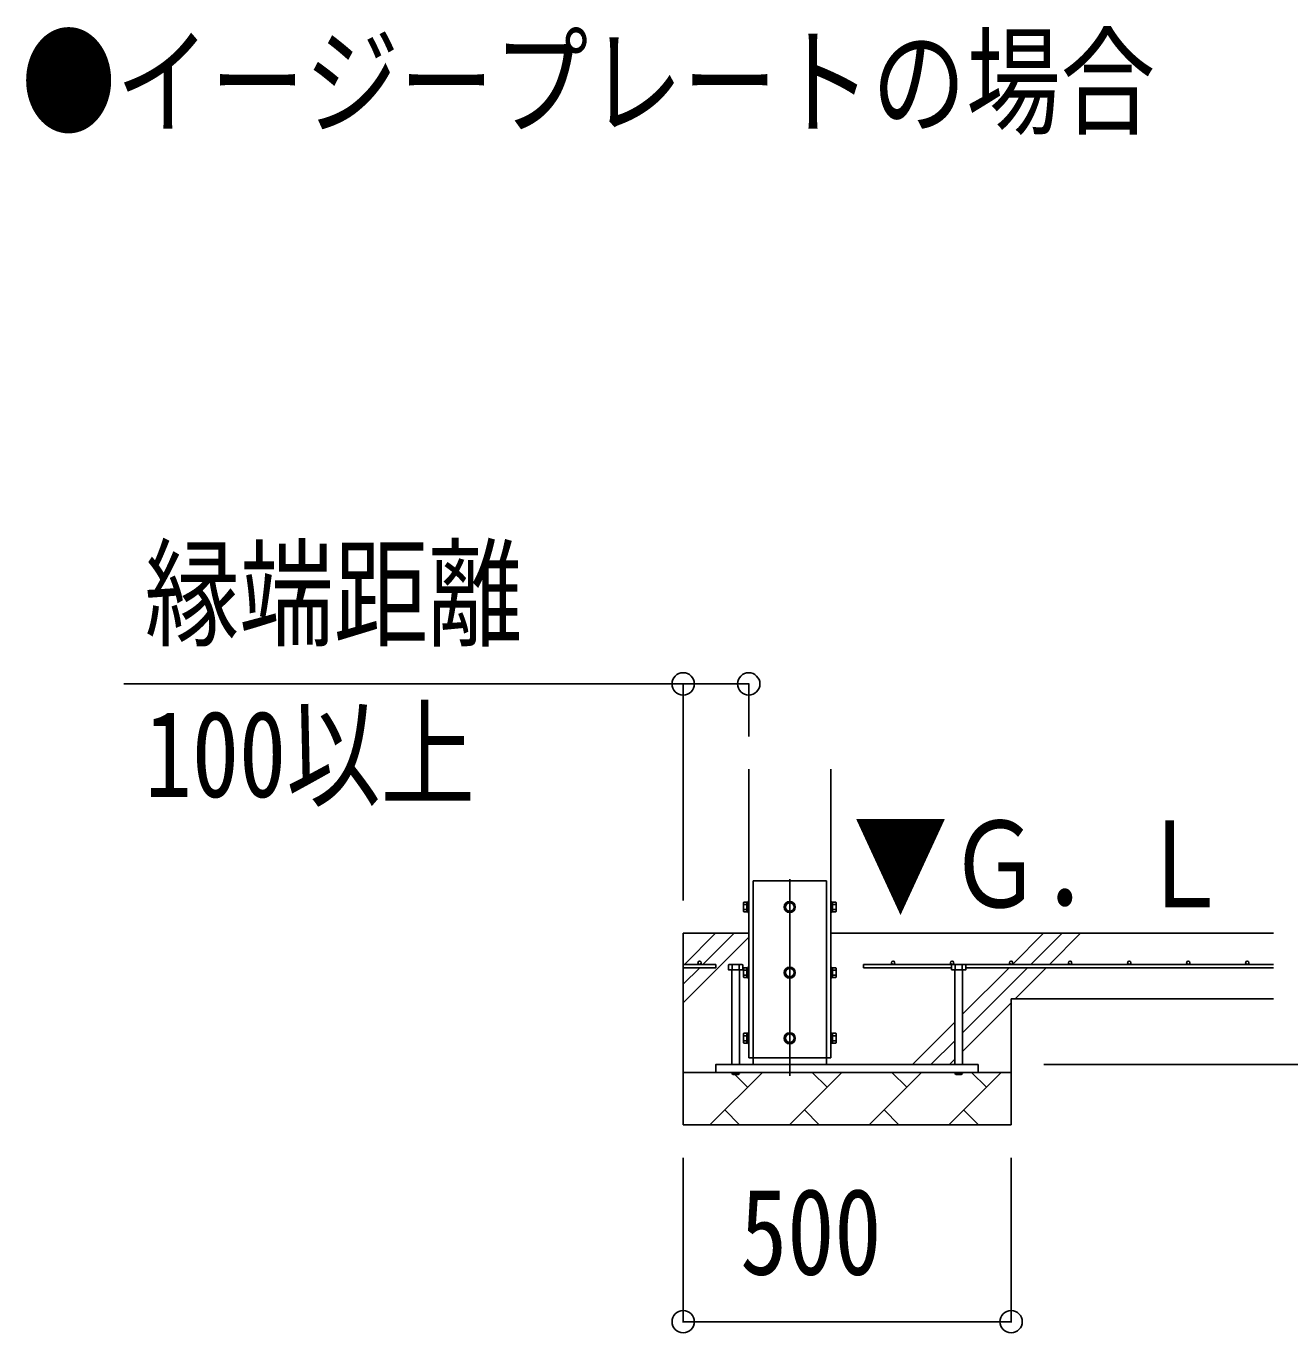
# Model space of a CAD drawing. Units: millimetres, scale not verified. Extents: x -16820 to 16820, y -11880 to 11880.
# Drawn here: x -3821 to -1894, y -9265 to -7274 of the extents above; entities that cross this region are included whole.
import ezdxf
from ezdxf.enums import TextEntityAlignment as Align

# ---------------------------------------------------------------- set-up
doc = ezdxf.new("R2010")
doc.units = ezdxf.units.MM
doc.header["$LTSCALE"] = 50
for name, color, linetype in [('0-2_USER1', 3, 'Continuous'), ('0-4_YKK_12', 2, 'Continuous'), ('0-5_YKK_13', 4, 'Continuous'), ('0-6_YKK_A1', 4, 'Continuous'), ('0-7_YKK_D', 6, 'Continuous')]:
    doc.layers.add(name, color=color, linetype=linetype)
doc.styles.add('ＭＳ ゴシック', font='')
doc.styles.get('ＭＳ ゴシック').set_extended_font_data('MS Gothic')

msp = doc.modelspace()

# ---------------------------------------------------------------- linework, layer by layer
at = {"layer": '0-4_YKK_12'}
msp.add_line((-2656.42, -8573.5), (-2656.42, -8873.5), dxfattribs=at)
at = {"layer": '0-5_YKK_13'}
for p, q in [((-2712.42, -8846), (-2712.42, -8576)), ((-2712.42, -8576), (-2600.42, -8576)), ((-2600.42, -8846), (-2600.42, -8576)), ((-2727.12, -8609.51), (-2726.54, -8608.51)), ((-2727.12, -8609.51), (-2727.12, -8622.5)), ((-2727.12, -8622.5), (-2726.54, -8623.51)), ((-2721.62, -8608.51), (-2726.54, -8608.51)), ((-2721.62, -8612.25), (-2726.54, -8612.25)), ((-2721.62, -8619.75), (-2726.54, -8619.75)), ((-2721.62, -8608.51), (-2721.62, -8623.51)), ((-2720.02, -8608.96), (-2721.62, -8608.96)), ((-2721.62, -8615.5), (-2721.62, -8608.96)), ((-2721.62, -8615.5), (-2720.02, -8615.5)), ((-2721.62, -8616.5), (-2720.02, -8616.5)), ((-2721.62, -8623.05), (-2721.62, -8616.5)), ((-2720.02, -8615.5), (-2720.02, -8608.96)), ((-2720.02, -8623.05), (-2720.02, -8616.5)), ((-2592.82, -8608.95), (-2591.22, -8608.95)), ((-2592.82, -8615.5), (-2592.82, -8608.95)), ((-2591.22, -8615.5), (-2592.82, -8615.5)), ((-2591.22, -8616.5), (-2592.82, -8616.5)), ((-2592.82, -8623.05), (-2592.82, -8616.5)), ((-2591.22, -8608.49), (-2586.3, -8608.49)), ((-2591.22, -8608.49), (-2591.22, -8623.51)), ((-2591.22, -8615.5), (-2591.22, -8608.95)), ((-2591.22, -8612.25), (-2586.3, -8612.25)), ((-2591.22, -8623.05), (-2591.22, -8616.5)), ((-2591.22, -8619.75), (-2586.3, -8619.75)), ((-2585.72, -8609.5), (-2586.3, -8608.49)), ((-2585.72, -8622.5), (-2586.3, -8623.51)), ((-2585.72, -8609.5), (-2585.72, -8622.5)), ((-2721.62, -8623.51), (-2726.54, -8623.51)), ((-2721.62, -8623.05), (-2720.02, -8623.05)), ((-2591.22, -8623.05), (-2592.82, -8623.05)), ((-2591.22, -8623.51), (-2586.3, -8623.51)), ((-2748.42, -8703.5), (-2749.89, -8704.35)), ((-2748.42, -8703.5), (-2729.42, -8703.5)), ((-2744.92, -8711.5), (-2744.92, -8856)), ((-2744.41, -8711.5), (-2744.41, -8704.35)), ((-2733.44, -8711.5), (-2733.44, -8704.35)), ((-2732.92, -8711.5), (-2732.92, -8856)), ((-2729.42, -8703.5), (-2727.95, -8704.35)), ((-2727.95, -8711.5), (-2727.95, -8704.35)), ((-2727.12, -8709.51), (-2726.54, -8708.51)), ((-2727.12, -8709.51), (-2727.12, -8722.5)), ((-2727.12, -8722.5), (-2726.54, -8723.51)), ((-2721.62, -8708.51), (-2726.54, -8708.51)), ((-2721.62, -8712.25), (-2726.54, -8712.25)), ((-2721.62, -8719.75), (-2726.54, -8719.75)), ((-2721.62, -8708.51), (-2721.62, -8723.51)), ((-2720.02, -8708.96), (-2721.62, -8708.96)), ((-2721.62, -8715.5), (-2721.62, -8708.96)), ((-2721.62, -8715.5), (-2720.02, -8715.5)), ((-2721.62, -8716.5), (-2720.02, -8716.5)), ((-2721.62, -8723.05), (-2721.62, -8716.5)), ((-2720.02, -8715.5), (-2720.02, -8708.96)), ((-2720.02, -8723.05), (-2720.02, -8716.5)), ((-2592.82, -8708.95), (-2591.22, -8708.95)), ((-2592.82, -8715.5), (-2592.82, -8708.95)), ((-2591.22, -8715.5), (-2592.82, -8715.5)), ((-2591.22, -8716.5), (-2592.82, -8716.5)), ((-2592.82, -8723.05), (-2592.82, -8716.5)), ((-2591.22, -8708.49), (-2586.3, -8708.49)), ((-2591.22, -8708.49), (-2591.22, -8723.51)), ((-2591.22, -8715.5), (-2591.22, -8708.95)), ((-2591.22, -8712.25), (-2586.3, -8712.25)), ((-2591.22, -8723.05), (-2591.22, -8716.5)), ((-2591.22, -8719.75), (-2586.3, -8719.75)), ((-2585.72, -8709.5), (-2586.3, -8708.49)), ((-2585.72, -8722.5), (-2586.3, -8723.51)), ((-2585.72, -8709.5), (-2585.72, -8722.5)), ((-2408.42, -8703.5), (-2409.89, -8704.35)), ((-2409.89, -8711.5), (-2409.89, -8704.35)), ((-2389.42, -8703.5), (-2408.42, -8703.5)), ((-2404.92, -8711.5), (-2404.92, -8856)), ((-2404.41, -8711.5), (-2404.41, -8704.35)), ((-2393.44, -8711.5), (-2393.44, -8704.35)), ((-2392.92, -8711.5), (-2392.92, -8856)), ((-2389.42, -8703.5), (-2387.95, -8704.35)), ((-2721.62, -8723.51), (-2726.54, -8723.51)), ((-2721.62, -8723.05), (-2720.02, -8723.05)), ((-2591.22, -8723.05), (-2592.82, -8723.05)), ((-2591.22, -8723.51), (-2586.3, -8723.51)), ((-2727.12, -8809.51), (-2726.54, -8808.51)), ((-2727.12, -8809.51), (-2727.12, -8822.5)), ((-2721.62, -8808.51), (-2726.54, -8808.51)), ((-2721.62, -8812.25), (-2726.54, -8812.25)), ((-2721.62, -8819.75), (-2726.54, -8819.75)), ((-2721.62, -8808.51), (-2721.62, -8823.51)), ((-2720.02, -8808.96), (-2721.62, -8808.96)), ((-2721.62, -8815.5), (-2721.62, -8808.96)), ((-2721.62, -8815.5), (-2720.02, -8815.5)), ((-2721.62, -8816.5), (-2720.02, -8816.5)), ((-2721.62, -8823.05), (-2721.62, -8816.5)), ((-2720.02, -8815.5), (-2720.02, -8808.96)), ((-2720.02, -8823.05), (-2720.02, -8816.5)), ((-2592.82, -8808.95), (-2591.22, -8808.95)), ((-2592.82, -8815.5), (-2592.82, -8808.95)), ((-2591.22, -8815.5), (-2592.82, -8815.5)), ((-2591.22, -8816.5), (-2592.82, -8816.5)), ((-2592.82, -8823.05), (-2592.82, -8816.5)), ((-2591.22, -8808.49), (-2586.3, -8808.49)), ((-2591.22, -8808.49), (-2591.22, -8823.51)), ((-2591.22, -8815.5), (-2591.22, -8808.95)), ((-2591.22, -8812.25), (-2586.3, -8812.25)), ((-2591.22, -8823.05), (-2591.22, -8816.5)), ((-2591.22, -8819.75), (-2586.3, -8819.75)), ((-2585.72, -8809.5), (-2586.3, -8808.49)), ((-2585.72, -8809.5), (-2585.72, -8822.5)), ((-2727.12, -8822.5), (-2726.54, -8823.51)), ((-2721.62, -8823.51), (-2726.54, -8823.51)), ((-2721.62, -8823.05), (-2720.02, -8823.05)), ((-2591.22, -8823.05), (-2592.82, -8823.05)), ((-2591.22, -8823.51), (-2586.3, -8823.51)), ((-2585.72, -8822.5), (-2586.3, -8823.51)), ((-2368.92, -8856), (-2768.92, -8856)), ((-2768.92, -8868), (-2768.92, -8856)), ((-2744.92, -8856), (-2732.92, -8856)), ((-2712.42, -8856), (-2712.42, -8846)), ((-2600.42, -8856), (-2600.42, -8846)), ((-2392.92, -8856), (-2404.92, -8856)), ((-2368.92, -8868), (-2368.92, -8856)), ((-2768.92, -8868), (-2368.92, -8868)), ((-2744.92, -8869.5), (-2732.92, -8869.5)), ((-2392.92, -8869.5), (-2404.92, -8869.5))]:
    msp.add_line(p, q, dxfattribs=at)
for points in [[(-2718.92, -8607.5), (-2720.02, -8607.5), (-2720.02, -8624.5), (-2718.92, -8624.5)], [(-2593.92, -8607.5), (-2592.82, -8607.5), (-2592.82, -8624.5), (-2593.92, -8624.5)], [(-2727.95, -8711.5), (-2749.89, -8711.5), (-2749.89, -8704.35)], [(-2718.92, -8707.5), (-2720.02, -8707.5), (-2720.02, -8724.5), (-2718.92, -8724.5)], [(-2593.92, -8707.5), (-2592.82, -8707.5), (-2592.82, -8724.5), (-2593.92, -8724.5)], [(-2409.89, -8711.5), (-2387.95, -8711.5), (-2387.95, -8704.35)], [(-2718.92, -8807.5), (-2720.02, -8807.5), (-2720.02, -8824.5), (-2718.92, -8824.5)], [(-2593.92, -8807.5), (-2592.82, -8807.5), (-2592.82, -8824.5), (-2593.92, -8824.5)], [(-2744.92, -8868), (-2744.92, -8869.5), (-2742.92, -8871.5), (-2734.92, -8871.5)], [(-2732.92, -8868), (-2732.92, -8869.5), (-2734.92, -8871.5)], [(-2404.92, -8868), (-2404.92, -8869.5), (-2402.92, -8871.5)], [(-2392.92, -8868), (-2392.92, -8869.5), (-2394.92, -8871.5), (-2402.92, -8871.5)]]:
    msp.add_lwpolyline(points, dxfattribs=at)
for points in [[(-2656.42, -8608.49), (-2662.92, -8612.25), (-2662.92, -8619.75), (-2656.42, -8623.51), (-2649.92, -8619.75), (-2649.92, -8612.25)], [(-2656.42, -8708.49), (-2662.92, -8712.25), (-2662.92, -8719.75), (-2656.42, -8723.51), (-2649.92, -8719.75), (-2649.92, -8712.25)], [(-2656.42, -8808.49), (-2662.92, -8812.25), (-2662.92, -8819.75), (-2656.42, -8823.51), (-2649.92, -8819.75), (-2649.92, -8812.25)]]:
    msp.add_lwpolyline(points, close=True, dxfattribs=at)
for centre, radius in [((-2656.42, -8616), 8.5), ((-2656.42, -8616), 6.5), ((-2656.42, -8716), 8.5), ((-2656.42, -8716), 6.5), ((-2656.42, -8816), 8.5), ((-2656.42, -8816), 6.5)]:
    msp.add_circle(centre, radius, dxfattribs=at)
for centre, radius, start, end in [((-2723.82, -8610.38), 3.31, 145.51973, 214.48027), ((-2714.7, -8616), 12.42, 162.41205, 197.58795), ((-2723.8, -8621.63), 3.32, 145.61575, 214.38425), ((-2656.42, -8616), 7.05, 157.21814, 202.78186), ((-2656.42, -8616), 7.05, 97.21814, 142.78186), ((-2656.42, -8616), 7.05, 217.21814, 262.78186), ((-2656.42, -8616), 7.05, 37.21814, 82.78186), ((-2656.42, -8616), 7.05, 277.21814, 322.78186), ((-2656.42, -8616), 7.05, 337.21814, 22.78186), ((-2589.04, -8610.37), 3.32, 325.61575, 34.38425), ((-2598.14, -8616), 12.42, 342.41205, 17.58795), ((-2589.04, -8621.63), 3.32, 325.61575, 34.38425), ((-2747.15, -8708.36), 4.86, 55.61575, 124.38425), ((-2738.92, -8721.65), 18.15, 72.41205, 107.58795), ((-2730.69, -8708.36), 4.86, 55.61575, 124.38425), ((-2723.82, -8710.38), 3.31, 145.51973, 214.48027), ((-2714.7, -8716), 12.42, 162.41205, 197.58795), ((-2723.8, -8721.63), 3.32, 145.61575, 214.38425), ((-2656.42, -8716), 7.05, 157.21814, 202.78186), ((-2656.42, -8716), 7.05, 97.21814, 142.78186), ((-2656.42, -8716), 7.05, 217.21814, 262.78186), ((-2656.42, -8716), 7.05, 37.21814, 82.78186), ((-2656.42, -8716), 7.05, 277.21814, 322.78186), ((-2656.42, -8716), 7.05, 337.21814, 22.78186), ((-2589.04, -8710.37), 3.32, 325.61575, 34.38425), ((-2598.14, -8716), 12.42, 342.41205, 17.58795), ((-2589.04, -8721.63), 3.32, 325.61575, 34.38425), ((-2407.15, -8708.36), 4.86, 55.61575, 124.38425), ((-2398.92, -8721.65), 18.15, 72.41205, 107.58795), ((-2390.69, -8708.36), 4.86, 55.61575, 124.38425), ((-2723.82, -8810.38), 3.31, 145.51973, 214.48027), ((-2714.7, -8816), 12.42, 162.41205, 197.58795), ((-2723.8, -8821.63), 3.32, 145.61575, 214.38425), ((-2656.42, -8816), 7.05, 157.21814, 202.78186), ((-2656.42, -8816), 7.05, 97.21814, 142.78186), ((-2656.42, -8816), 7.05, 217.21814, 262.78186), ((-2656.42, -8816), 7.05, 37.21814, 82.78186), ((-2656.42, -8816), 7.05, 277.21814, 322.78186), ((-2656.42, -8816), 7.05, 337.21814, 22.78186), ((-2589.04, -8810.37), 3.32, 325.61575, 34.38425), ((-2598.14, -8816), 12.42, 342.41205, 17.58795), ((-2589.04, -8821.63), 3.32, 325.61575, 34.38425)]:
    msp.add_arc(centre, radius, start, end, dxfattribs=at)
at = {"layer": '0-6_YKK_A1'}
for p, q in [((-2718.92, -8846), (-2718.92, -8406)), ((-2593.92, -8406), (-2593.92, -8846)), ((-2718.92, -8656), (-2818.92, -8656)), ((-2818.92, -8948), (-2818.92, -8656)), ((-2818.92, -8762), (-2718.92, -8662)), ((-2816.99, -8703.5), (-2769.49, -8656)), ((-2788.71, -8703.5), (-2741.21, -8656)), ((-1918.92, -8656), (-2593.92, -8656)), ((-2316.99, -8703.5), (-2269.49, -8656)), ((-2288.71, -8703.5), (-2241.21, -8656)), ((-2260.42, -8703.5), (-2212.92, -8656)), ((-2768.92, -8703.5), (-2818.92, -8703.5)), ((-2818.92, -8733.71), (-2793.71, -8708.5)), ((-2768.92, -8708.5), (-2818.92, -8708.5)), ((-2768.92, -8703.5), (-2768.92, -8708.5)), ((-2543.92, -8703.5), (-1918.92, -8703.5)), ((-2543.92, -8703.5), (-2543.92, -8708.5)), ((-2543.92, -8708.5), (-2409.89, -8708.5)), ((-2392.92, -8807.71), (-2293.71, -8708.5)), ((-2392.92, -8779.43), (-2321.99, -8708.5)), ((-2387.95, -8708.5), (-1918.92, -8708.5)), ((-2312.92, -8756), (-2265.42, -8708.5)), ((-2392.92, -8836), (-2318.92, -8762)), ((-2318.92, -8948), (-2318.92, -8756)), ((-1918.92, -8756), (-2318.92, -8756)), ((-2469.49, -8856), (-2404.92, -8791.43)), ((-2441.21, -8856), (-2404.92, -8819.71)), ((-2718.92, -8846), (-2593.92, -8846)), ((-2600.42, -8856), (-2368.92, -8856)), ((-2412.92, -8856), (-2404.92, -8848)), ((-2368.92, -8856), (-2368.92, -8868)), ((-2318.92, -8868), (-2818.92, -8868)), ((-2778.18, -8948), (-2698.18, -8868)), ((-2720.85, -8890.66), (-2740.01, -8871.5)), ((-2656.76, -8948), (-2576.76, -8868)), ((-2599.42, -8890.66), (-2622.09, -8868)), ((-2535.34, -8948), (-2455.34, -8868)), ((-2478, -8890.66), (-2500.66, -8868)), ((-2413.92, -8948), (-2333.92, -8868)), ((-2356.58, -8890.66), (-2379.24, -8868)), ((-2755.52, -8925.34), (-2732.86, -8948)), ((-2634.1, -8925.34), (-2611.44, -8948)), ((-2512.68, -8925.34), (-2490.02, -8948)), ((-2391.26, -8925.34), (-2368.6, -8948)), ((-2318.92, -8948), (-2818.92, -8948))]:
    msp.add_line(p, q, dxfattribs=at)
msp.add_lwpolyline([(-2712.42, -8856), (-2768.92, -8856), (-2768.92, -8868)], dxfattribs=at)
for centre in [(-2793.92, -8701), (-2498.92, -8701), (-2408.92, -8701), (-2318.92, -8701), (-2228.92, -8701), (-2138.92, -8701), (-2048.92, -8701), (-1958.92, -8701)]:
    msp.add_circle(centre, 2.5, dxfattribs=at)
at = {"layer": '0-7_YKK_D'}
for p, q in [((-2818.92, -8606), (-2818.92, -8275.5)), ((-2718.92, -8356), (-2718.92, -8275.5)), ((-2268.92, -8856), (-1317.92, -8856)), ((-2818.92, -8998), (-2818.92, -9249)), ((-2318.92, -8998), (-2318.92, -9249)), ((-2318.92, -9248), (-2818.92, -9248))]:
    msp.add_line(p, q, dxfattribs=at)
msp.add_lwpolyline([(-2718.92, -8276), (-2818.92, -8276), (-3671.72, -8276)], dxfattribs=at)
for centre in [(-2818.92, -8276), (-2718.92, -8276), (-2818.92, -9248), (-2318.92, -9248)]:
    msp.add_circle(centre, 17, dxfattribs=at)

# ---------------------------------------------------------------- texts
at = {"layer": '0-2_USER1', "style": 'ＭＳ ゴシック', "width": 0.8}
msp.add_text('●イージープレートの場合', height=132, dxfattribs=at).set_placement((-3827.83, -7464.03), align=Align.BOTTOM_LEFT)
at = {"layer": '0-6_YKK_A1', "style": 'ＭＳ ゴシック', "width": 0.8}
msp.add_text('▼Ｇ．Ｌ', height=132, dxfattribs=at).set_placement((-2559.57, -8656), align=Align.BOTTOM_LEFT)
at = {"layer": '0-7_YKK_D', "style": 'ＭＳ ゴシック', "width": 0.8}
for s, p in [('縁端距離', (-3639.72, -8244)), ('100以上', (-3639.72, -8488)), ('500', (-2732.12, -9216))]:
    msp.add_text(s, height=132, dxfattribs=at).set_placement(p, align=Align.BOTTOM_LEFT)

doc.saveas('drawing.dxf')
